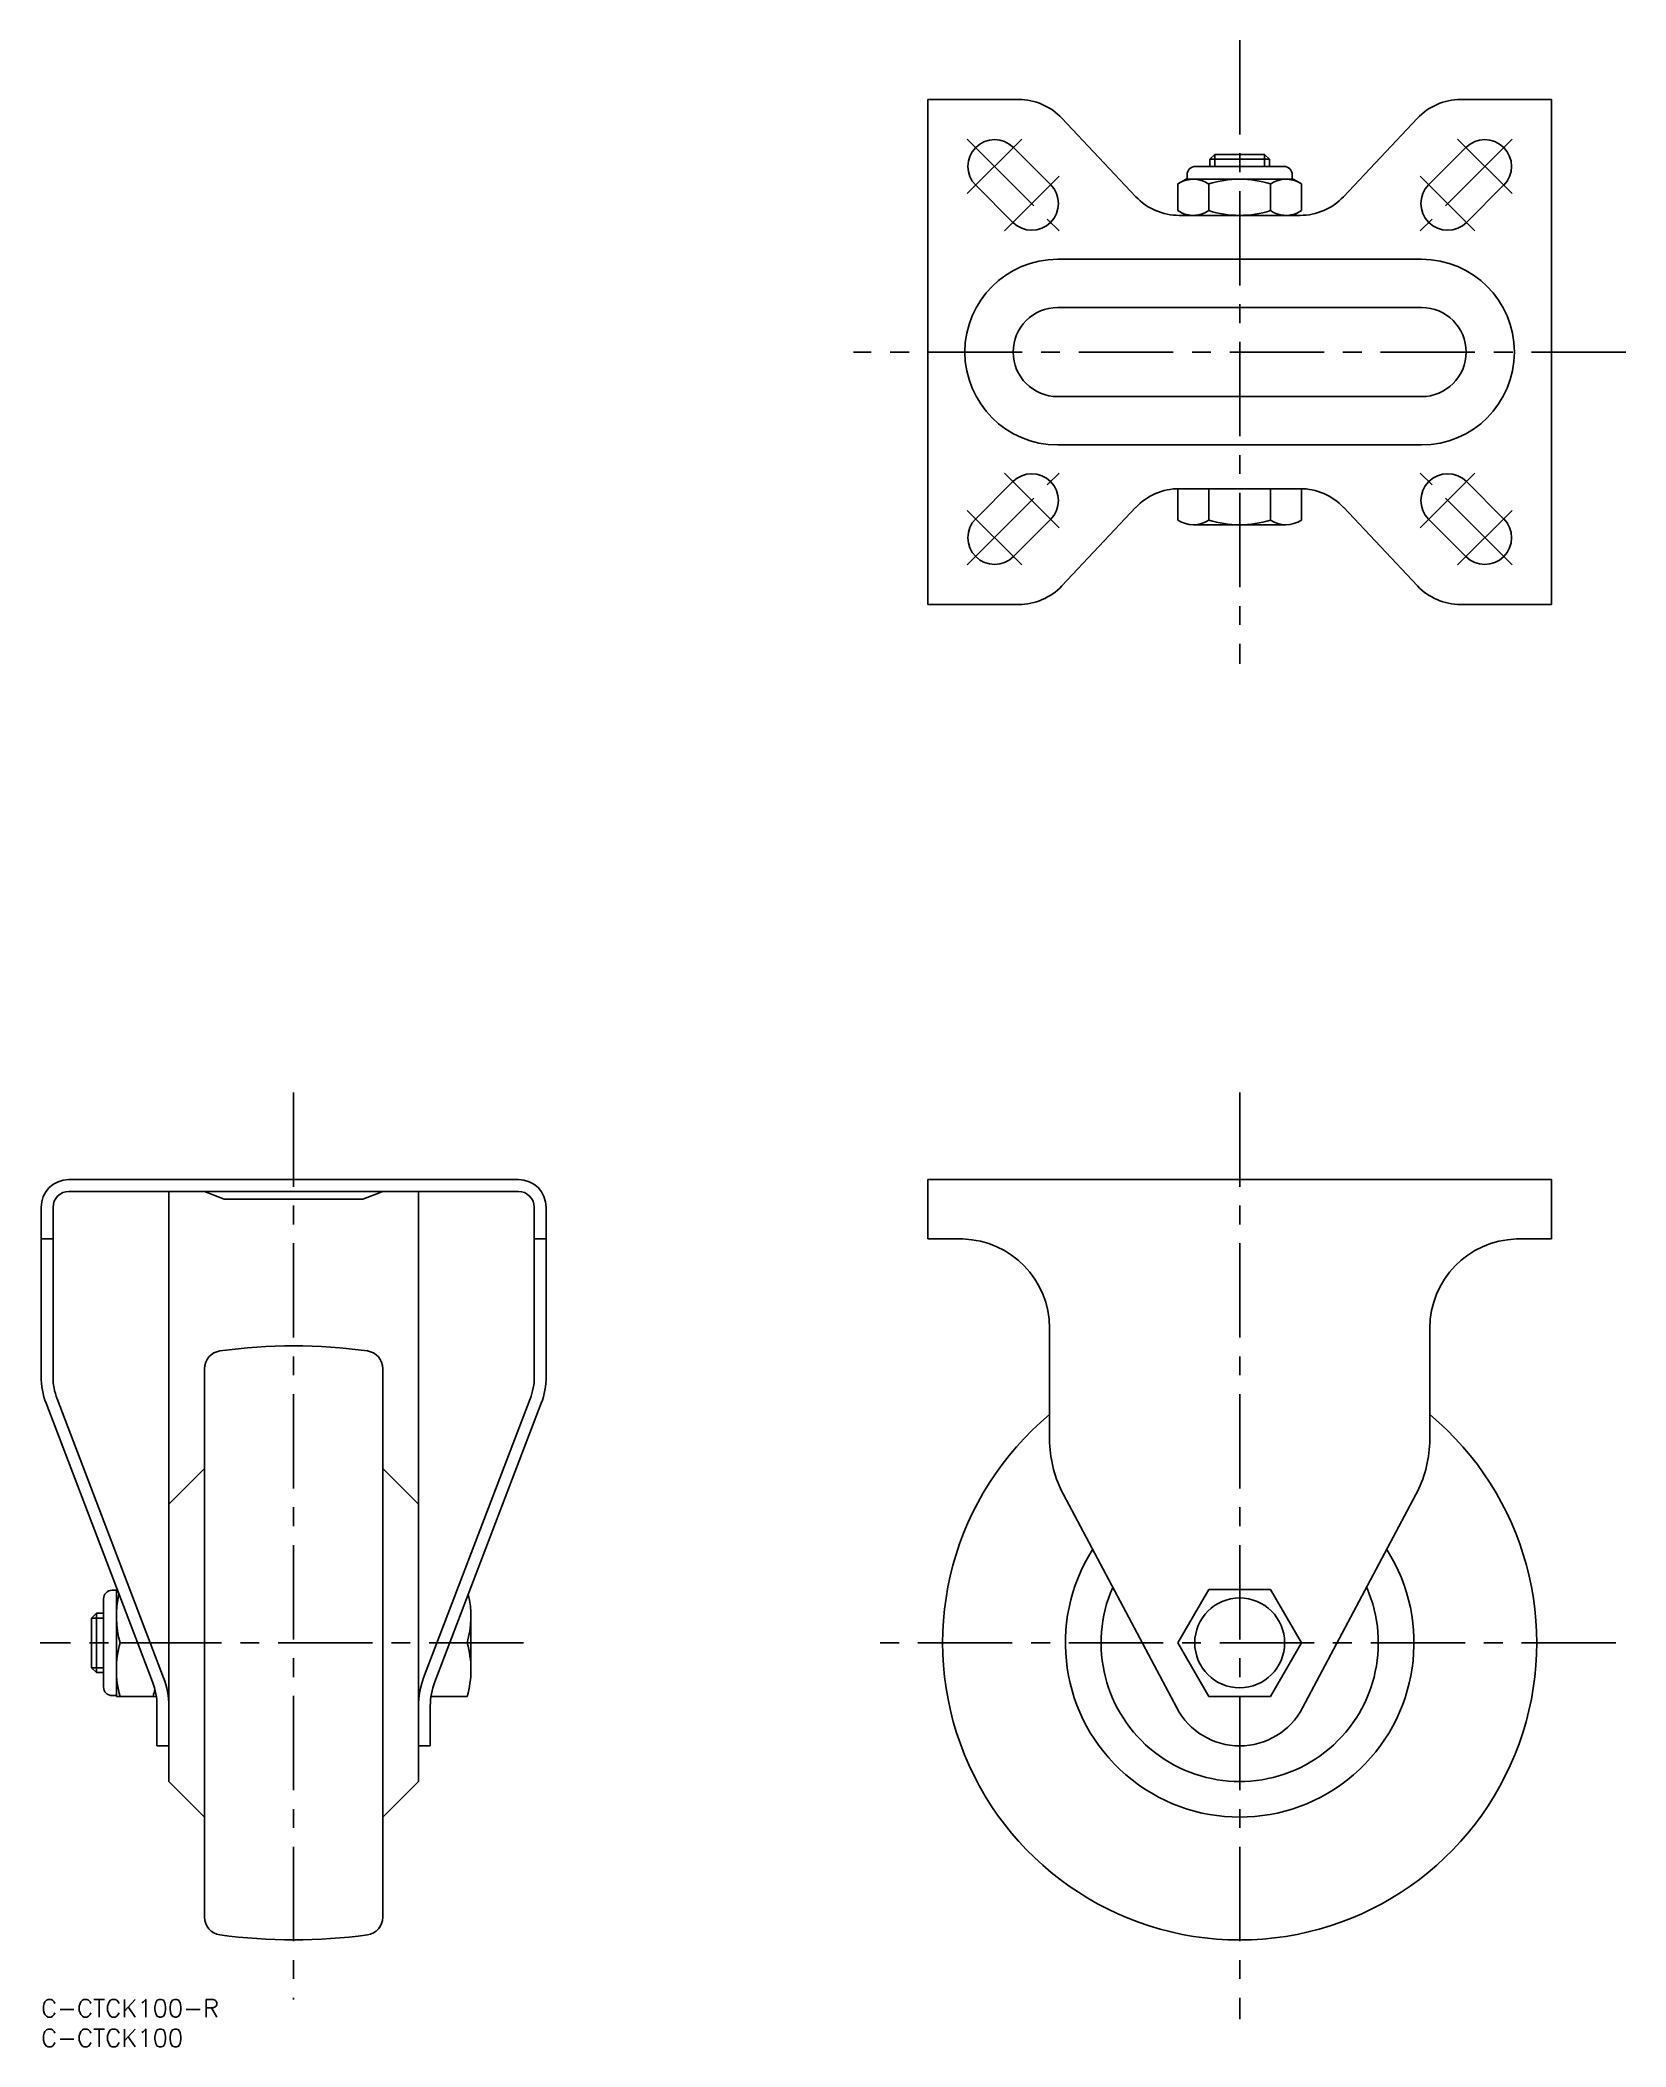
# Model space of a CAD drawing. Extents: x 0 to 267, y -8 to 330.
import ezdxf

# ---------------------------------------------------------------- set-up
doc = ezdxf.new("R2010")
doc.units = 0
doc.header["$LTSCALE"] = 0.5
doc.linetypes.add('CENTER', pattern=[50.8, 31.75, -6.35, 6.35, -6.35])
doc.linetypes.add('DASHED', pattern=[19.05, 12.7, -6.35])
for name, color, linetype in [('MSM_CENTER', 1, 'CENTER'), ('MSM_CONTINUOUS', 7, 'CONTINUOUS'), ('MSM_DASHED', 4, 'DASHED'), ('MSM_PART_NUMBER', 7, 'CONTINUOUS')]:
    doc.layers.add(name, color=color, linetype=linetype)
doc.styles.get("Standard").update_dxf_attribs({"font": 'txt.shx', "height": 3, "bigfont": 'bigfont.shx'})

msp = doc.modelspace()

# ---------------------------------------------------------------- linework, layer by layer
at = {"layer": 'MSM_CENTER'}
for p, q in [((201.73, 329.79), (201.73, 224.79)), ((155.88, 313.14), (171.32, 297.7)), ((155.88, 303.95), (165.07, 313.14)), ((247.57, 313.14), (232.13, 297.7)), ((247.57, 303.95), (238.38, 313.14)), ((162.13, 297.7), (171.32, 306.89)), ((241.32, 297.7), (232.13, 306.89)), ((266.73, 277.29), (136.73, 277.29)), ((155.88, 241.45), (171.32, 256.89)), ((162.13, 256.89), (171.32, 247.7)), ((247.57, 241.45), (232.13, 256.89)), ((241.32, 256.89), (232.13, 247.7)), ((155.88, 250.64), (165.07, 241.45)), ((247.57, 250.64), (238.38, 241.45)), ((42.5, 152.67), (42.5, 0)), ((201.73, 152.67), (201.73, -3.33)), ((81.17, 60), (-0.17, 60)), ((265.06, 60), (138.39, 60))]:
    msp.add_line(p, q, dxfattribs=at)
at = {"layer": 'MSM_CONTINUOUS'}
for p, q in [((149.23, 234.79), (149.23, 319.79)), ((164.53, 319.79), (149.23, 319.79)), ((254.23, 319.79), (238.93, 319.79)), ((254.23, 234.79), (254.23, 319.79)), ((171.8, 316.65), (184.26, 303.44)), ((231.65, 316.65), (219.2, 303.44)), ((163.66, 311.73), (169.91, 305.48)), ((239.8, 311.73), (233.55, 305.48)), ((194.31, 308.54), (209.14, 308.54)), ((197.54, 310.54), (196.73, 309.73)), ((196.73, 308.54), (196.73, 309.73)), ((206.73, 309.73), (196.73, 309.73)), ((205.92, 310.54), (197.54, 310.54)), ((205.92, 310.54), (206.73, 309.73)), ((206.73, 308.54), (206.73, 309.73)), ((157.3, 305.36), (163.55, 299.11)), ((192.73, 306.38), (191.34, 305.58)), ((191.34, 305.58), (191.34, 301.1)), ((210.73, 306.38), (192.73, 306.38)), ((192.87, 307.1), (192.87, 306.38)), ((196.53, 301.1), (196.53, 305.58)), ((206.92, 305.58), (206.92, 301.1)), ((210.58, 307.1), (210.58, 306.38)), ((210.73, 306.38), (212.12, 305.58)), ((212.12, 301.1), (212.12, 305.58)), ((246.16, 305.36), (239.91, 299.11)), ((192.73, 300.29), (191.34, 301.1)), ((210.73, 300.29), (212.12, 301.1)), ((211.92, 300.29), (191.54, 300.29)), ((171.1, 292.92), (232.35, 292.92)), ((171.1, 284.79), (232.35, 284.79)), ((171.1, 269.79), (232.35, 269.79)), ((171.1, 261.67), (232.35, 261.67)), ((157.3, 249.23), (163.55, 255.48)), ((191.34, 249.01), (191.34, 254.29)), ((211.92, 254.29), (191.54, 254.29)), ((196.53, 254.29), (196.53, 249.01)), ((206.92, 249.01), (206.92, 254.29)), ((212.12, 254.29), (212.12, 249.01)), ((246.16, 249.23), (239.91, 255.48)), ((171.8, 237.94), (184.26, 251.15)), ((219.2, 251.15), (231.65, 237.94)), ((163.66, 242.86), (169.91, 249.11)), ((209.52, 248.2), (193.93, 248.2)), ((239.8, 242.86), (233.55, 249.11)), ((164.53, 234.79), (149.23, 234.79)), ((254.23, 234.79), (238.93, 234.79)), ((4.67, 138), (80.33, 138)), ((4.67, 136), (80.33, 136)), ((21.5, 136), (21.5, 36.67)), ((27.5, 136), (30.83, 134.67)), ((57.5, 136), (54.17, 134.67)), ((63.5, 136), (63.5, 36.67)), ((254.23, 138), (149.23, 138)), ((149.23, 138), (149.23, 128)), ((254.23, 128), (254.23, 138)), ((0, 104.86), (0, 133.33)), ((2, 104.86), (2, 133.33)), ((30.83, 134.67), (54.17, 134.67)), ((83, 104.86), (83, 133.33)), ((85, 104.86), (85, 133.33)), ((2, 128), (0, 128)), ((83, 128), (85, 128)), ((149.23, 128), (155.16, 127.99)), ((254.23, 128), (248.3, 127.99)), ((169.73, 113), (169.74, 93.66)), ((233.73, 113), (233.72, 93.66)), ((27.5, 106.17), (27.5, 13.83)), ((57.5, 106.17), (57.5, 13.83)), ((0.83, 100.34), (18.75, 53.42)), ((2.7, 101.06), (20.62, 54.13)), ((64.38, 54.13), (82.3, 101.06)), ((84.17, 100.34), (66.25, 53.42)), ((21.5, 83.33), (27.5, 89.33)), ((63.5, 83.33), (57.5, 89.33)), ((191.13, 49.07), (172.06, 84.99)), ((212.33, 49.07), (231.39, 84.99)), ((11.94, 68.86), (12.66, 68.86)), ((12.66, 51), (12.66, 69)), ((12.66, 69), (12.8, 69)), ((191.34, 60), (196.53, 69)), ((196.53, 69), (206.92, 69)), ((206.92, 69), (212.12, 60)), ((8.5, 64.19), (9.31, 65)), ((8.5, 64.19), (8.5, 55.81)), ((10.5, 65), (9.31, 65)), ((9.31, 65), (9.31, 55)), ((10.5, 52.58), (10.5, 67.42)), ((72.34, 55.5), (72.34, 64.5)), ((13.3, 60), (16.24, 60)), ((71.7, 60), (68.76, 60)), ((196.53, 51), (191.34, 60)), ((212.12, 60), (206.92, 51)), ((8.5, 55.81), (9.31, 55)), ((10.5, 55), (9.31, 55)), ((11.94, 51.14), (12.66, 51.14)), ((12.66, 51), (19.38, 51)), ((71.7, 51), (65.62, 51)), ((206.92, 51), (196.53, 51)), ((19.5, 49.38), (19.5, 42.67)), ((65.5, 49.38), (65.5, 42.67)), ((19.5, 42.67), (21.5, 42.67)), ((65.5, 42.67), (63.5, 42.67)), ((21.5, 36.67), (27.5, 30.67)), ((63.5, 36.67), (57.5, 30.67))]:
    msp.add_line(p, q, dxfattribs=at)
msp.add_circle((201.73, 60), 7.56, dxfattribs=at)
for centre, radius, start, end in [((164.53, 309.79), 10, 43.2979, 90), ((238.93, 309.79), 10, 90, 136.7021), ((160.48, 308.54), 4.5, 45, 225), ((242.98, 308.54), 4.5, 315, 135), ((194.31, 307.1), 1.44, 90, 180), ((209.14, 307.1), 1.44, 360, 90), ((166.73, 302.29), 4.5, 225, 45), ((193.93, 301.78), 4.6, 55.6158, 115.6158), ((201.73, 289.19), 17.2, 72.412, 107.588), ((209.52, 301.78), 4.6, 64.3842, 124.3842), ((236.73, 302.29), 4.5, 135, 315), ((191.54, 310.29), 10, 223.2979, 270), ((193.93, 304.89), 4.6, 244.3842, 304.3842), ((201.73, 317.49), 17.2, 252.412, 287.588), ((209.52, 304.89), 4.6, 235.6158, 295.6158), ((211.92, 310.29), 10, 270, 316.7021), ((171.1, 277.29), 15.63, 90, 270), ((232.35, 277.29), 15.63, 270, 90), ((171.1, 277.29), 7.5, 90, 270), ((232.35, 277.29), 7.5, 270, 90), ((166.73, 252.29), 4.5, 315, 135), ((236.73, 252.29), 4.5, 45, 225), ((191.54, 244.29), 10, 90, 136.7021), ((211.92, 244.29), 10, 43.2979, 90), ((160.48, 246.04), 4.5, 135, 315), ((193.93, 252.8), 4.6, 235.6158, 304.3842), ((201.73, 265.4), 17.2, 252.412, 287.588), ((209.52, 252.8), 4.6, 235.6158, 304.3842), ((242.98, 246.04), 4.5, 225, 45), ((164.53, 244.79), 10, 270, 316.7021), ((238.93, 244.79), 10, 223.2979, 270), ((4.67, 133.33), 4.67, 90, 180), ((4.67, 133.33), 2.67, 90, 180), ((80.33, 133.33), 4.67, 360, 90), ((80.33, 133.33), 2.67, 360, 90), ((154.7, 112.97), 15.03, 0.1016, 88.2536), ((248.76, 112.97), 15.03, 91.7464, 179.8984), ((30.5, 106.17), 3, 97.9281, 180), ((42.5, 20), 90, 82.0719, 97.9281), ((54.5, 106.17), 3, 0, 82.0719), ((12.67, 104.86), 12.67, 180, 200.9016), ((12.67, 104.86), 10.67, 180, 200.9016), ((72.33, 104.86), 10.67, 339.0984, 360), ((72.33, 104.86), 12.67, 339.0984, 360), ((201.73, 60), 50, 129.7777, 50.2223), ((190.04, 94.45), 20.32, 182.2371, 207.7577), ((213.41, 94.45), 20.32, 332.2423, 357.7629), ((201.73, 60), 29.33, 147.5779, 32.4221), ((11.94, 67.42), 1.44, 90, 180), ((28.73, 64.5), 16.07, 166.5814, 196.2657), ((56.27, 64.5), 16.07, 343.7343, 13.4186), ((201.73, 60), 23.33, 156.3736, 23.6264), ((28.73, 55.5), 16.07, 163.7343, 196.2657), ((56.27, 55.5), 16.07, 343.7343, 16.2657), ((8.17, 49.38), 13.33, 0, 20.9016), ((76.83, 49.38), 13.33, 159.0984, 180), ((11.94, 52.58), 1.44, 180, 270), ((8.17, 49.38), 11.33, 0, 20.9016), ((3.43, 55.5), 16.07, 343.7343, 348.03), ((76.83, 49.38), 11.33, 159.0984, 180), ((201.73, 54.67), 12, 207.9531, 332.0469), ((30.5, 13.83), 3, 180, 262.0719), ((54.5, 13.83), 3, 277.9281, 0), ((42.5, 100), 90, 262.0719, 277.9281)]:
    msp.add_arc(centre, radius, start, end, dxfattribs=at)
at = {"layer": 'MSM_DASHED'}
for p, q in [((197.54, 308.54), (197.54, 310.54)), ((205.92, 308.54), (205.92, 310.54)), ((10.5, 64.19), (8.5, 64.19)), ((10.5, 55.81), (8.5, 55.81))]:
    msp.add_line(p, q, dxfattribs=at)

# ---------------------------------------------------------------- texts
at = {"layer": 'MSM_PART_NUMBER'}
for s, p in [('C-CTCK100-R', (0, -3)), ('C-CTCK100', (0, -8))]:
    msp.add_text(s, height=3, dxfattribs=at).set_placement(p)

doc.saveas('drawing.dxf')
